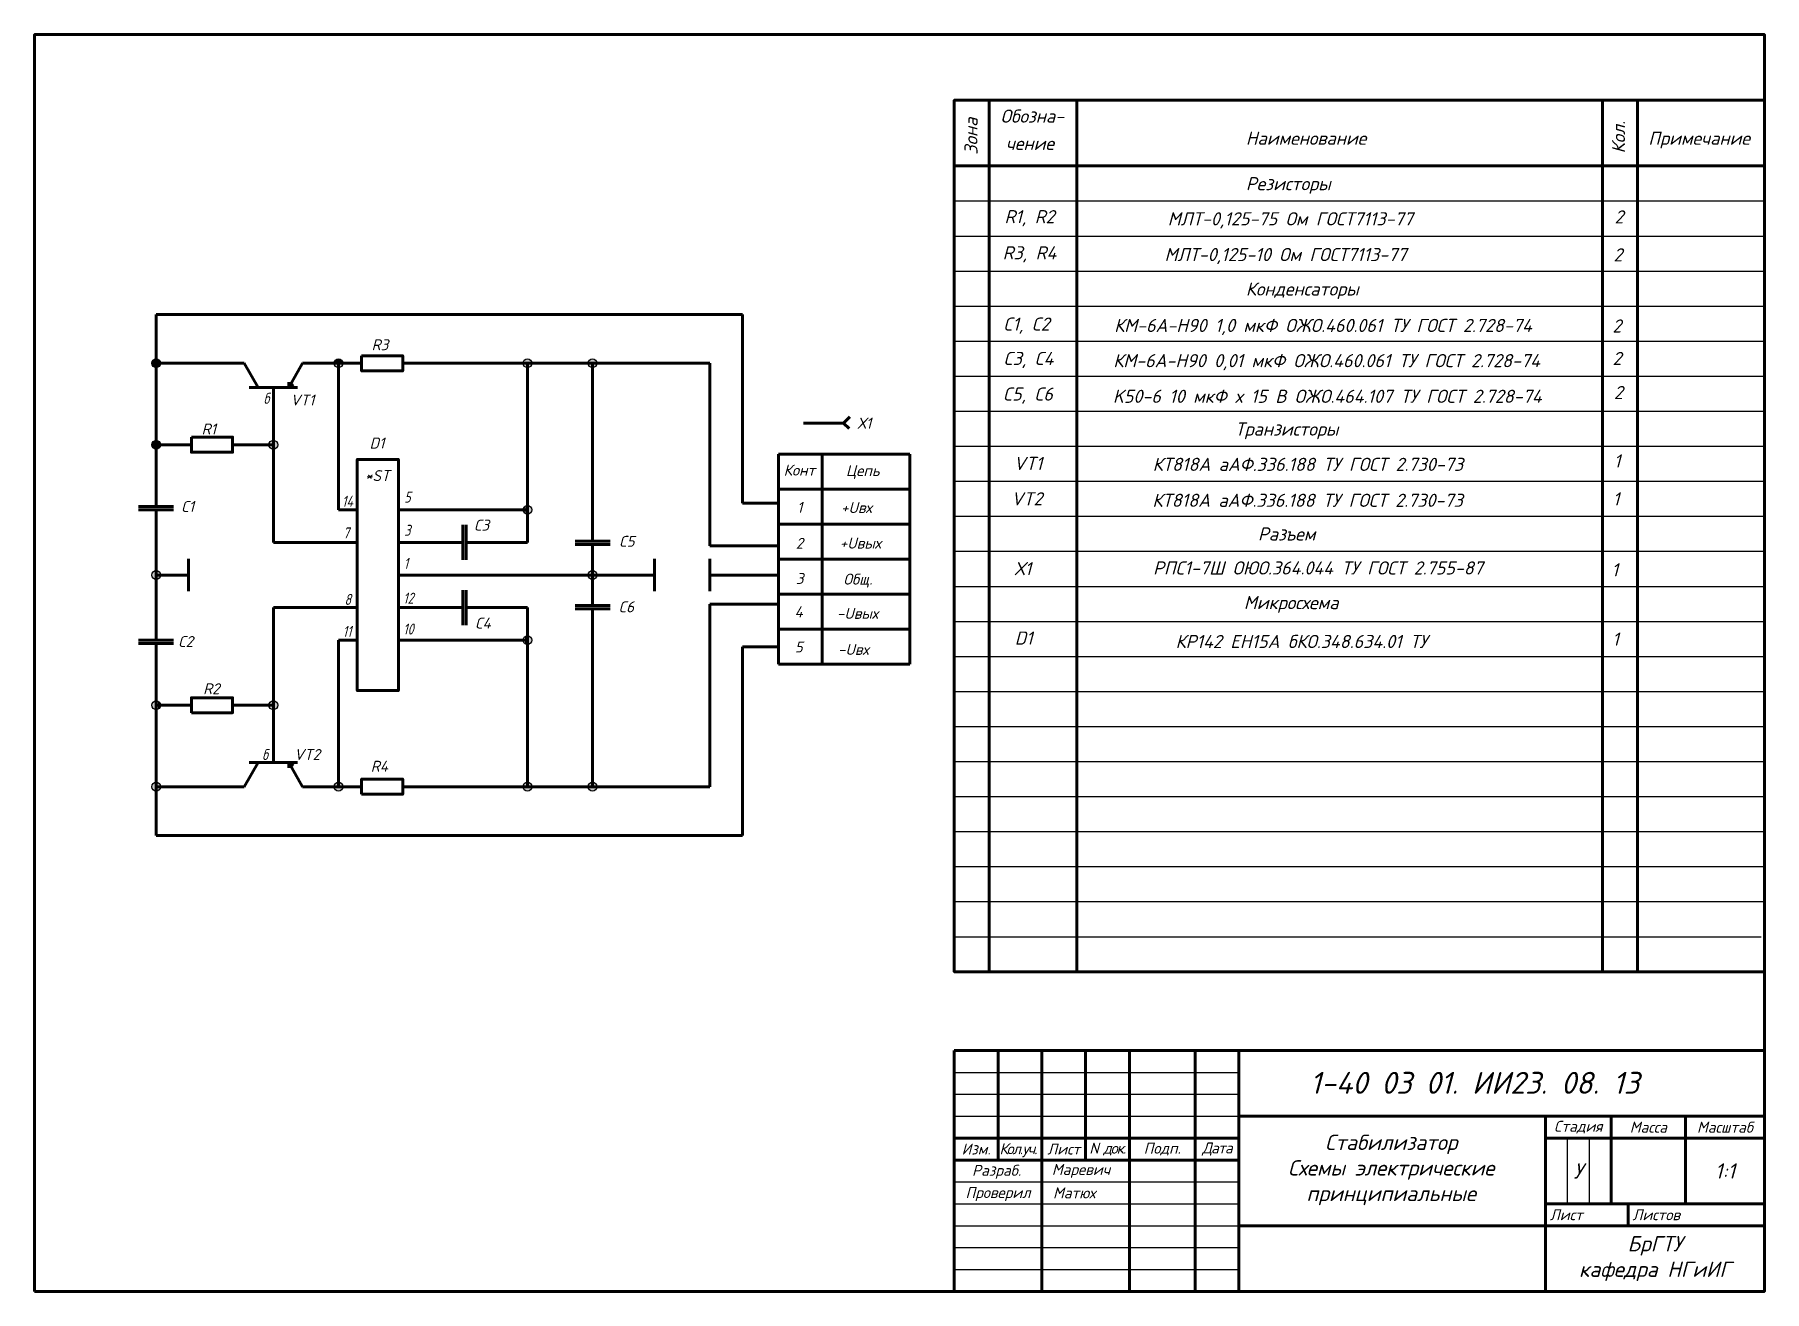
# Model space of a CAD drawing. Header units: millimetres. Extents: x -42603 to -42208, y 32006 to 32293.
import ezdxf

# ---------------------------------------------------------------- set-up
doc = ezdxf.new("R2010")
doc.units = ezdxf.units.MM
doc.header["$LTSCALE"] = 0.5
doc.styles.add('GOST-2.304_Type-B', font='isocpeui.ttf')
doc.styles.add('style3', font='isocpeur.ttf', dxfattribs={"width": 0.8, "oblique": 15})
doc.styles.add('Аннотативный', font='arial.ttf')

msp = doc.modelspace()

# ---------------------------------------------------------------- hatches: boundary and pattern name
h = msp.add_hatch()
h.set_pattern_fill('ANGLE', color=256)
h.set_pattern_definition([(0, (50.6684, 18.483), (0, 6.985), [5.08, -1.905]), (90, (50.6684, 18.483), (-6.985, 4e-16), [5.08, -1.905])])
h.paths.add_polyline_path([(-42576.72, 32218.02, 1), (-42574.72, 32218.02, 1)])
h = msp.add_hatch(color=256)
h.dxf.hatch_style = 1
h.paths.add_polyline_path([(-42574.72, 32218.02), (-42575.72, 32218.02), (-42575.72, 32217.02, 0.414214)])
h.paths.add_polyline_path([(-42575.72, 32219.02), (-42575.72, 32218.02), (-42574.72, 32218.02, 0.414214)])
h.paths.add_polyline_path([(-42575.72, 32218.02), (-42575.72, 32219.02, 0.414214), (-42576.72, 32218.02, 0.414214), (-42575.72, 32217.02)])
h = msp.add_hatch(color=256)
h.dxf.hatch_style = 1
h.paths.add_polyline_path([(-42533.08, 32218.02), (-42534.08, 32218.02), (-42534.08, 32217.02, 0.414214)])
h.paths.add_polyline_path([(-42534.08, 32218.02), (-42535.08, 32218.02, 0.414214), (-42534.08, 32217.02)])
h.paths.add_polyline_path([(-42547.95, 32199.42, 0.414214), (-42548.95, 32200.42), (-42548.95, 32198.42, 0.414214)])
h.paths.add_polyline_path([(-42548.95, 32200.42, 0.414214), (-42549.95, 32199.42), (-42548.95, 32199.42)])
h.paths.add_polyline_path([(-42548.95, 32199.42), (-42549.95, 32199.42, 0.414214), (-42548.95, 32198.42)])
h.paths.add_polyline_path([(-42575.72, 32170.67), (-42575.72, 32169.67), (-42574.72, 32169.67, 0.414214)])
h.paths.add_polyline_path([(-42575.72, 32169.67), (-42575.72, 32170.67, 0.414214), (-42576.72, 32169.67, 0.414214), (-42575.72, 32168.67)])
h.paths.add_polyline_path([(-42574.72, 32169.67), (-42575.72, 32169.67), (-42575.72, 32168.67, 0.414214)])
h = msp.add_hatch()
h.set_pattern_fill('ANGLE', color=256)
h.set_pattern_definition([(0, (47.362, -5.045), (0, 6.985), [5.08, -1.905]), (90, (47.362, -5.045), (-6.985, 4e-16), [5.08, -1.905])])
h.paths.add_polyline_path([(-42535.08, 32218.02, 1), (-42533.08, 32218.02, 1)])
h = msp.add_hatch(color=256)
h.dxf.hatch_style = 1
h.paths.add_polyline_path([(-42535.08, 32218.02), (-42533.08, 32218.02, 1)])
h = msp.add_hatch()
h.set_pattern_fill('ANGLE', color=256)
h.set_pattern_definition([(0, (53.2686, -15.2954), (0, 6.985), [5.08, -1.905]), (90, (53.2686, -15.2954), (-6.985, 4e-16), [5.08, -1.905])])
h.paths.add_polyline_path([(-42491.94, 32218.02, 1), (-42489.94, 32218.02, 1)])
h = msp.add_hatch(color=256)
h.dxf.hatch_style = 1
h.paths.add_polyline_path([(-42489.94, 32218.02), (-42490.94, 32218.02), (-42490.94, 32217.02, 0.414214)])
h.paths.add_polyline_path([(-42491.94, 32218.02), (-42489.94, 32218.02, 1)])
h.paths.add_polyline_path([(-42490.94, 32218.02), (-42491.94, 32218.02, 0.414214), (-42490.94, 32217.02)])
h.paths.add_polyline_path([(-42475.06, 32218.02), (-42476.06, 32218.02), (-42476.06, 32217.02, 0.414214)])
h.paths.add_polyline_path([(-42477.06, 32218.02), (-42475.06, 32218.02, 1)])
h.paths.add_polyline_path([(-42476.06, 32218.02), (-42477.06, 32218.02, 0.414214), (-42476.06, 32217.02)])
h = msp.add_hatch()
h.set_pattern_fill('ANGLE', color=256)
h.set_pattern_definition([(0, (54.201, -35.641), (0, 6.985), [5.08, -1.905]), (90, (54.201, -35.641), (-6.985, 4e-16), [5.08, -1.905])])
h.paths.add_polyline_path([(-42477.06, 32218.02, 1), (-42475.06, 32218.02, 1)])
h = msp.add_hatch()
h.set_pattern_fill('ANGLE', color=256)
h.set_pattern_definition([(0, (12.401, -5.129), (0, 6.985), [5.08, -1.905]), (90, (12.401, -5.129), (-6.985, 4e-16), [5.08, -1.905])])
h.paths.add_polyline_path([(-42576.72, 32199.42, 1), (-42574.72, 32199.42, 1)])
h = msp.add_hatch(color=256)
h.dxf.hatch_style = 1
h.paths.add_polyline_path([(-42575.72, 32200.42, 0.414214), (-42576.72, 32199.42, 0.414214), (-42575.72, 32198.42)])
h.paths.add_polyline_path([(-42574.72, 32199.42), (-42575.72, 32199.42), (-42575.72, 32198.42, 0.414214)])
h.paths.add_polyline_path([(-42575.72, 32200.42), (-42575.72, 32199.42), (-42574.72, 32199.42, 0.414214)])
h = msp.add_hatch()
h.set_pattern_fill('ANGLE', color=256)
h.set_pattern_definition([(0, (48.45, -0.541), (0, 6.985), [5.08, -1.905]), (90, (48.45, -0.541), (-6.985, 4e-16), [5.08, -1.905])])
h.paths.add_polyline_path([(-42549.95, 32199.42, 1), (-42547.95, 32199.42, 1)])
h = msp.add_hatch()
h.set_pattern_fill('ANGLE', color=256)
h.set_pattern_definition([(0, (47.207, -10.947), (0, 6.985), [5.08, -1.905]), (90, (47.207, -10.947), (-6.985, 4e-16), [5.08, -1.905])])
h.paths.add_polyline_path([(-42491.94, 32184.55, 1), (-42489.94, 32184.55, 1)])
h = msp.add_hatch(color=256)
h.dxf.hatch_style = 1
h.paths.add_polyline_path([(-42489.94, 32154.8, 0.414214), (-42490.94, 32155.8), (-42490.94, 32153.8, 0.414214)])
h.paths.add_polyline_path([(-42490.94, 32155.8, 0.414214), (-42491.94, 32154.8), (-42490.94, 32154.8)])
h.paths.add_polyline_path([(-42490.94, 32154.8), (-42491.94, 32154.8, 0.414214), (-42490.94, 32153.8)])
h.paths.add_polyline_path([(-42475.06, 32169.67), (-42476.06, 32169.67), (-42476.06, 32168.67, 0.414214)])
h.paths.add_polyline_path([(-42476.06, 32170.67), (-42476.06, 32169.67), (-42475.06, 32169.67, 0.414214)])
h.paths.add_polyline_path([(-42476.06, 32170.67, 0.414214), (-42477.06, 32169.67), (-42476.06, 32169.67)])
h.paths.add_polyline_path([(-42476.06, 32169.67), (-42477.06, 32169.67, 0.414214), (-42476.06, 32168.67)])
h.paths.add_polyline_path([(-42490.94, 32185.55), (-42490.94, 32183.55, 0.414214), (-42489.94, 32184.55, 0.414214)])
h.paths.add_polyline_path([(-42490.94, 32185.55, 0.414214), (-42491.94, 32184.55), (-42490.94, 32184.55)])
h.paths.add_polyline_path([(-42490.94, 32184.55), (-42491.94, 32184.55, 0.414214), (-42490.94, 32183.55)])
h = msp.add_hatch()
h.set_pattern_fill('ANGLE', color=256)
h.set_pattern_definition([(0, (65.833, -0.208), (0, 6.985), [5.08, -1.905]), (90, (65.833, -0.208), (-6.985, 4e-16), [5.08, -1.905])])
h.paths.add_polyline_path([(-42574.72, 32169.67, 1), (-42576.72, 32169.67, 1)])
h = msp.add_hatch()
h.set_pattern_fill('ANGLE', color=256)
h.set_pattern_definition([(0, (46.896, -34.243), (0, 6.985), [5.08, -1.905]), (90, (46.896, -34.243), (-6.985, 4e-16), [5.08, -1.905])])
h.paths.add_polyline_path([(-42477.06, 32169.67, 1), (-42475.06, 32169.67, 1)])
h = msp.add_hatch()
h.set_pattern_fill('ANGLE', color=256)
h.set_pattern_definition([(0, (47.362, -27.4095), (0, 6.985), [5.08, -1.905]), (90, (47.362, -27.4095), (-6.985, 4e-16), [5.08, -1.905])])
h.paths.add_polyline_path([(-42489.94, 32154.8, 1), (-42491.94, 32154.8, 1)])
h = msp.add_hatch()
h.set_pattern_fill('ANGLE', color=256)
h.set_pattern_definition([(0, (54.357, -28.341), (0, 6.985), [5.08, -1.905]), (90, (54.357, -28.341), (-6.985, 4e-16), [5.08, -1.905])])
h.paths.add_polyline_path([(-42574.72, 32139.92, 1), (-42576.72, 32139.92, 1)])
h = msp.add_hatch(color=256)
h.dxf.hatch_style = 1
h.paths.add_polyline_path([(-42574.72, 32139.92), (-42575.72, 32139.92), (-42575.72, 32138.92, 0.414214)])
h.paths.add_polyline_path([(-42575.72, 32140.92), (-42575.72, 32139.92), (-42574.72, 32139.92, 0.414214)])
h.paths.add_polyline_path([(-42575.72, 32139.92), (-42575.72, 32140.92, 0.414214), (-42576.72, 32139.92, 0.414214), (-42575.72, 32138.92)])
h.paths.add_polyline_path([(-42547.95, 32139.92, 0.414214), (-42548.95, 32140.92), (-42548.95, 32138.92, 0.414214)])
h.paths.add_polyline_path([(-42548.95, 32140.92, 0.414214), (-42549.95, 32139.92), (-42548.95, 32139.92)])
h.paths.add_polyline_path([(-42548.95, 32139.92), (-42549.95, 32139.92, 0.414214), (-42548.95, 32138.92)])
h.paths.add_polyline_path([(-42574.72, 32121.33), (-42575.72, 32121.33), (-42575.72, 32120.33, 0.414214)])
h.paths.add_polyline_path([(-42575.72, 32122.33), (-42575.72, 32121.33), (-42574.72, 32121.33, 0.414214)])
h.paths.add_polyline_path([(-42575.72, 32121.33), (-42575.72, 32122.33, 0.414214), (-42576.72, 32121.33, 0.414214), (-42575.72, 32120.33)])
h.paths.add_polyline_path([(-42533.08, 32121.33), (-42535.08, 32121.33, 1)])
h.paths.add_polyline_path([(-42534.08, 32122.33), (-42534.08, 32121.33), (-42533.08, 32121.33, 0.414214)])
h.paths.add_polyline_path([(-42534.08, 32122.33, 0.414214), (-42535.08, 32121.33), (-42534.08, 32121.33)])
h.paths.add_polyline_path([(-42475.06, 32121.33), (-42477.06, 32121.33, 1)])
h.paths.add_polyline_path([(-42476.06, 32122.33), (-42476.06, 32121.33), (-42475.06, 32121.33, 0.414214)])
h.paths.add_polyline_path([(-42476.06, 32122.33, 0.414214), (-42477.06, 32121.33), (-42476.06, 32121.33)])
h.paths.add_polyline_path([(-42490.94, 32122.33), (-42490.94, 32121.33), (-42489.94, 32121.33, 0.414214)])
h.paths.add_polyline_path([(-42489.94, 32121.33), (-42490.94, 32121.33), (-42491.94, 32121.33, 1)])
h.paths.add_polyline_path([(-42490.94, 32122.33, 0.414214), (-42491.94, 32121.33), (-42490.94, 32121.33)])
h = msp.add_hatch()
h.set_pattern_fill('ANGLE', color=256)
h.set_pattern_definition([(0, (53.424, -4.2684), (0, 6.985), [5.08, -1.905]), (90, (53.424, -4.2684), (-6.985, 4e-16), [5.08, -1.905])])
h.paths.add_polyline_path([(-42547.95, 32139.92, 1), (-42549.95, 32139.92, 1)])
h = msp.add_hatch()
h.set_pattern_fill('ANGLE', color=256)
h.set_pattern_definition([(0, (46.585, -42.0085), (0, 6.985), [5.08, -1.905]), (90, (46.585, -42.0085), (-6.985, 4e-16), [5.08, -1.905])])
h.paths.add_polyline_path([(-42593.97, 32127.87, 1), (-42595.97, 32127.87, 1)])
h = msp.add_hatch()
h.set_pattern_fill('ANGLE', color=256)
h.set_pattern_definition([(0, (54.6675, -22.284), (0, 6.985), [5.08, -1.905]), (90, (54.6675, -22.284), (-6.985, 4e-16), [5.08, -1.905])])
h.paths.add_polyline_path([(-42574.72, 32121.33, 1), (-42576.72, 32121.33, 1)])
h = msp.add_hatch()
h.set_pattern_fill('ANGLE', color=256)
h.set_pattern_definition([(0, (53.8904, -8.7724), (0, 6.985), [5.08, -1.905]), (90, (53.8904, -8.7724), (-6.985, 4e-16), [5.08, -1.905])])
h.paths.add_polyline_path([(-42533.08, 32121.33, 1), (-42535.08, 32121.33, 1)])
h = msp.add_hatch()
h.set_pattern_fill('ANGLE', color=256)
h.set_pattern_definition([(0, (46.896, -20.11), (0, 6.985), [5.08, -1.905]), (90, (46.896, -20.11), (-6.985, 4e-16), [5.08, -1.905])])
h.paths.add_polyline_path([(-42489.94, 32121.33, 1), (-42491.94, 32121.33, 1)])
h = msp.add_hatch()
h.set_pattern_fill('ANGLE', color=256)
h.set_pattern_definition([(0, (53.8904, -42.164), (0, 6.985), [5.08, -1.905]), (90, (53.8904, -42.164), (-6.985, 4e-16), [5.08, -1.905])])
h.paths.add_polyline_path([(-42475.06, 32121.33, 1), (-42477.06, 32121.33, 1)])

# ---------------------------------------------------------------- linework, layer by layer
for p, q in [((-42208.47, 32293.08), (-42393.47, 32293.08)), ((-42548.95, 32199.42), (-42548.95, 32212.52)), ((-42548.95, 32212.52), (-42548.95, 32208.11)), ((-42537.43, 32121.33), (-42542.27, 32121.33))]:
    msp.add_line(p, q)
at = {"lineweight": 60}
for p, q in [((-42575.72, 32229.17), (-42441.85, 32229.17)), ((-42575.72, 32229.17), (-42575.72, 32185.3)), ((-42441.85, 32229.17), (-42441.85, 32186.06)), ((-42575.72, 32218.02), (-42555.63, 32218.02)), ((-42552.45, 32212.52), (-42555.63, 32218.02)), ((-42545.45, 32212.52), (-42542.27, 32218.02)), ((-42542.27, 32218.02), (-42528.79, 32218.02)), ((-42534.08, 32218.02), (-42534.08, 32184.55)), ((-42519.41, 32218.02), (-42449.29, 32218.02)), ((-42490.94, 32218.02), (-42490.94, 32177.11)), ((-42476.06, 32218.02), (-42476.06, 32177.39)), ((-42449.29, 32218.02), (-42449.29, 32176.37)), ((-42554.45, 32212.52), (-42543.45, 32212.52)), ((-42548.95, 32212.52), (-42548.95, 32177.11)), ((-42545.45, 32212.52), (-42545.45, 32213.7)), ((-42545.45, 32212.52), (-42544.35, 32213.15)), ((-42427.88, 32204.37), (-42418.73, 32204.37)), ((-42418.73, 32204.37), (-42417.34, 32205.76)), ((-42418.73, 32204.37), (-42417.47, 32203.11)), ((-42575.72, 32199.42), (-42567.64, 32199.42)), ((-42558.26, 32199.42), (-42548.95, 32199.42)), ((-42433.62, 32197.3), (-42423.62, 32197.3)), ((-42433.62, 32197.3), (-42433.62, 32189.3)), ((-42423.62, 32197.3), (-42403.62, 32197.3)), ((-42423.62, 32197.3), (-42423.62, 32149.3)), ((-42403.62, 32149.3), (-42403.62, 32197.3)), ((-42433.62, 32189.3), (-42433.62, 32181.3)), ((-42433.62, 32189.3), (-42403.62, 32189.3)), ((-42579.72, 32185.3), (-42571.72, 32185.3)), ((-42441.85, 32186.05), (-42433.52, 32186.05)), ((-42579.72, 32184.55), (-42571.72, 32184.55)), ((-42575.72, 32184.55), (-42575.72, 32169.67)), ((-42534.08, 32184.55), (-42529.79, 32184.55)), ((-42520.37, 32184.55), (-42490.94, 32184.55)), ((-42505.65, 32173.11), (-42505.65, 32181.11)), ((-42504.9, 32173.11), (-42504.9, 32181.11)), ((-42433.62, 32181.3), (-42433.62, 32173.3)), ((-42433.62, 32181.3), (-42403.62, 32181.3)), ((-42548.95, 32177.11), (-42529.79, 32177.11)), ((-42520.37, 32177.11), (-42505.65, 32177.11)), ((-42504.9, 32177.11), (-42490.94, 32177.11)), ((-42480.06, 32177.39), (-42472.06, 32177.39)), ((-42568.29, 32165.96), (-42568.29, 32173.39)), ((-42568.29, 32169.67), (-42568.29, 32173.39)), ((-42568.29, 32173.39), (-42568.29, 32165.96)), ((-42480.06, 32176.64), (-42472.06, 32176.64)), ((-42476.06, 32176.64), (-42476.06, 32169.67)), ((-42461.94, 32165.96), (-42461.94, 32173.39)), ((-42461.94, 32173.39), (-42461.94, 32165.96)), ((-42449.29, 32176.37), (-42433.52, 32176.37)), ((-42449.29, 32165.96), (-42449.29, 32173.39)), ((-42449.29, 32173.39), (-42449.29, 32165.96)), ((-42433.62, 32173.3), (-42433.62, 32165.3)), ((-42433.62, 32173.3), (-42403.62, 32173.3)), ((-42575.72, 32169.67), (-42568.29, 32169.67)), ((-42575.72, 32154.8), (-42575.72, 32169.67)), ((-42575.72, 32169.67), (-42568.29, 32169.67)), ((-42568.29, 32169.67), (-42568.29, 32165.96)), ((-42520.37, 32169.67), (-42461.94, 32169.67)), ((-42520.37, 32169.67), (-42461.94, 32169.67)), ((-42476.06, 32162.7), (-42476.06, 32169.67)), ((-42449.29, 32169.67), (-42433.52, 32169.67)), ((-42449.29, 32169.67), (-42433.52, 32169.67)), ((-42505.65, 32166.24), (-42505.65, 32158.24)), ((-42504.9, 32166.24), (-42504.9, 32158.24)), ((-42433.62, 32165.3), (-42433.62, 32157.3)), ((-42433.62, 32165.3), (-42403.62, 32165.3)), ((-42548.95, 32126.83), (-42548.95, 32162.24)), ((-42548.95, 32162.24), (-42529.79, 32162.24)), ((-42520.37, 32162.24), (-42505.65, 32162.24)), ((-42504.9, 32162.24), (-42490.94, 32162.24)), ((-42490.94, 32121.33), (-42490.94, 32162.24)), ((-42480.06, 32162.7), (-42472.06, 32162.7)), ((-42480.06, 32161.95), (-42472.06, 32161.95)), ((-42476.06, 32121.33), (-42476.06, 32161.95)), ((-42449.29, 32121.33), (-42449.29, 32162.98)), ((-42449.29, 32162.98), (-42433.52, 32162.98)), ((-42433.62, 32157.3), (-42433.62, 32149.3)), ((-42433.62, 32157.3), (-42403.62, 32157.3)), ((-42579.72, 32154.8), (-42571.72, 32154.8)), ((-42579.72, 32154.05), (-42571.72, 32154.05)), ((-42575.72, 32110.17), (-42575.72, 32154.05)), ((-42534.08, 32121.33), (-42534.08, 32154.8)), ((-42534.08, 32154.8), (-42529.79, 32154.8)), ((-42520.37, 32154.8), (-42490.94, 32154.8)), ((-42441.85, 32110.17), (-42441.85, 32153.29)), ((-42441.85, 32153.29), (-42433.52, 32153.29)), ((-42433.62, 32149.3), (-42423.62, 32149.3)), ((-42423.62, 32149.3), (-42403.62, 32149.3)), ((-42575.72, 32139.92), (-42567.64, 32139.92)), ((-42558.26, 32139.92), (-42548.95, 32139.92)), ((-42548.95, 32139.92), (-42548.95, 32126.83)), ((-42548.95, 32126.83), (-42548.95, 32131.24)), ((-42552.45, 32126.83), (-42555.63, 32121.33)), ((-42554.45, 32126.83), (-42543.45, 32126.83)), ((-42545.45, 32126.83), (-42542.27, 32121.33)), ((-42545.45, 32126.83), (-42544.35, 32126.2)), ((-42545.45, 32126.83), (-42545.45, 32125.64)), ((-42575.72, 32121.33), (-42557.63, 32121.33)), ((-42555.63, 32121.33), (-42560.4, 32121.33)), ((-42542.27, 32121.33), (-42528.79, 32121.33)), ((-42519.41, 32121.33), (-42449.29, 32121.33)), ((-42208.47, 32116.08), (-42208.47, 32061.08)), ((-42575.72, 32110.17), (-42441.85, 32110.17)), ((-42393.47, 32061.08), (-42208.47, 32061.08))]:
    msp.add_line(p, q, dxfattribs=at)
at = {"linetype": 'Continuous'}
for p, q in [((-42208.55, 32079.11), (-42208.55, 32068.92)), ((-42393.47, 32056.08), (-42328.47, 32056.08)), ((-42393.47, 32051.08), (-42328.47, 32051.08)), ((-42393.47, 32046.08), (-42328.47, 32046.08)), ((-42253.47, 32041.08), (-42253.47, 32026.08)), ((-42248.47, 32041.08), (-42248.47, 32026.08)), ((-42393.47, 32031.08), (-42328.47, 32031.08)), ((-42393.47, 32026.08), (-42328.47, 32026.08)), ((-42393.47, 32021.08), (-42328.47, 32021.08)), ((-42393.47, 32016.08), (-42328.47, 32016.08)), ((-42393.47, 32011.08), (-42328.47, 32011.08))]:
    msp.add_line(p, q, dxfattribs=at)
at = {"linetype": 'Continuous', "lineweight": 60}
for p, q in [((-42393.47, 32061.08), (-42208.47, 32061.08)), ((-42393.47, 32061.08), (-42393.47, 32006.08)), ((-42383.47, 32061.08), (-42383.47, 32036.08)), ((-42373.47, 32061.08), (-42373.47, 32006.08)), ((-42363.47, 32061.08), (-42363.47, 32036.08)), ((-42353.47, 32061.08), (-42353.47, 32006.08)), ((-42338.47, 32061.08), (-42338.47, 32006.08)), ((-42328.47, 32061.08), (-42328.47, 32006.08)), ((-42208.47, 32061.08), (-42208.47, 32006.08)), ((-42328.47, 32046.08), (-42208.47, 32046.08)), ((-42258.47, 32046.08), (-42258.47, 32006.08)), ((-42243.47, 32046.08), (-42243.47, 32026.08)), ((-42226.47, 32046.08), (-42226.47, 32026.08)), ((-42393.47, 32041.08), (-42328.47, 32041.08)), ((-42258.47, 32041.08), (-42208.47, 32041.08)), ((-42393.47, 32036.08), (-42328.47, 32036.08)), ((-42258.47, 32026.08), (-42208.47, 32026.08)), ((-42239.6, 32026.08), (-42239.6, 32021.08)), ((-42328.47, 32021.08), (-42208.47, 32021.08)), ((-42393.47, 32006.08), (-42208.47, 32006.08))]:
    msp.add_line(p, q, dxfattribs=at)
at = {"lineweight": 60}
for points in [[(-42603.47, 32006.08), (-42603.47, 32293.08), (-42208.47, 32293.08), (-42208.47, 32006.08), (-42603.47, 32006.08)], [(-42208.47, 32278.08), (-42393.47, 32278.08), (-42393.47, 32079.08)], [(-42393.47, 32278.08), (-42393.47, 32087.08)], [(-42385.47, 32278.08), (-42385.47, 32079.08)], [(-42365.47, 32278.08), (-42365.47, 32079.08)], [(-42245.47, 32278.08), (-42245.47, 32079.08)], [(-42237.47, 32278.08), (-42237.47, 32079.08)], [(-42208.47, 32263.08), (-42393.47, 32263.08)], [(-42393.47, 32263.08), (-42209.19, 32263.08)], [(-42529.79, 32169.67), (-42529.79, 32196.06), (-42520.37, 32196.06), (-42520.37, 32169.67)], [(-42529.79, 32169.67), (-42529.79, 32143.29), (-42520.37, 32143.29), (-42520.37, 32169.67)], [(-42208.47, 32079.08), (-42393.47, 32079.08), (-42393.47, 32087.08)], [(-42393.47, 32079.08), (-42209.19, 32079.08)]]:
    msp.add_lwpolyline(points, dxfattribs=at)
at = {"linetype": 'Continuous'}
for points in [[(-42393.47, 32278.08), (-42209.19, 32278.08)], [(-42393.47, 32255.08), (-42208.47, 32255.08)], [(-42393.47, 32247.08), (-42208.47, 32247.08)], [(-42393.47, 32239.08), (-42208.47, 32239.08)], [(-42393.47, 32231.08), (-42208.47, 32231.08)], [(-42393.47, 32223.08), (-42208.47, 32223.08)], [(-42393.47, 32215.08), (-42208.47, 32215.08)], [(-42393.47, 32207.08), (-42208.47, 32207.08)], [(-42393.47, 32199.08), (-42208.47, 32199.08)], [(-42393.47, 32191.08), (-42208.47, 32191.08)], [(-42393.47, 32183.08), (-42208.47, 32183.08)], [(-42393.47, 32175.08), (-42208.47, 32175.08)], [(-42393.47, 32167.08), (-42208.47, 32167.08)], [(-42393.47, 32159.08), (-42208.47, 32159.08)], [(-42393.47, 32151.08), (-42208.47, 32151.08)], [(-42393.47, 32143.08), (-42208.47, 32143.08)], [(-42393.47, 32135.08), (-42208.47, 32135.08)], [(-42393.47, 32127.08), (-42208.47, 32127.08)], [(-42393.47, 32119.08), (-42208.47, 32119.08)], [(-42393.47, 32111.08), (-42208.47, 32111.08)], [(-42393.47, 32103.08), (-42208.47, 32103.08)], [(-42393.47, 32095.08), (-42208.47, 32095.08)], [(-42393.47, 32087.08), (-42209.19, 32087.08)]]:
    msp.add_lwpolyline(points, dxfattribs=at)
at = {"lineweight": 60}
for points in [[(-42528.79, 32219.74), (-42519.41, 32219.74), (-42519.41, 32216.29), (-42528.79, 32216.29)], [(-42567.64, 32201.15), (-42558.26, 32201.15), (-42558.26, 32197.7), (-42567.64, 32197.7)], [(-42567.64, 32138.2), (-42558.26, 32138.2), (-42558.26, 32141.65), (-42567.64, 32141.65)], [(-42528.79, 32119.6), (-42519.41, 32119.6), (-42519.41, 32123.06), (-42528.79, 32123.06)]]:
    msp.add_lwpolyline(points, close=True, dxfattribs=at)
for centre in [(-42575.72, 32218.02), (-42534.08, 32218.02), (-42490.94, 32218.02), (-42476.06, 32218.02), (-42575.72, 32199.42), (-42548.95, 32199.42), (-42490.94, 32184.55), (-42575.72, 32169.67), (-42476.06, 32169.67), (-42490.94, 32154.8), (-42575.72, 32139.92), (-42548.95, 32139.92), (-42575.72, 32121.33), (-42534.08, 32121.33), (-42490.94, 32121.33), (-42476.06, 32121.33)]:
    msp.add_circle(centre, 1)

# ---------------------------------------------------------------- texts
at = {"linetype": 'Continuous', "style": 'style3', "oblique": 15}
for s, p in [('Обозна-', (-42382.88, 32272.96)), ('чение', (-42381.69, 32266.73)), ('Наименование', (-42326.88, 32267.91)), ('Примечание', (-42234.98, 32267.91))]:
    msp.add_text(s, height=3, dxfattribs=at).set_placement(p)
for s, p in [('Зона', (-42388.14, 32265.65)), ('Кол.', (-42240.28, 32265.94))]:
    msp.add_text(s, height=3, rotation=90, dxfattribs=at).set_placement(p)
at = {"color": 1, "linetype": 'Continuous', "style": 'style3', "oblique": 15}
for s, p in [('Резисторы', (-42326.88, 32257.53)), ('R1, R2', (-42381.99, 32250)), ('МЛТ-0,125-75 Ом ГОСТ7113-77', (-42344.72, 32249.51)), ('2', (-42242.69, 32249.95)), ('R3, R4', (-42382.41, 32241.75)), ('МЛТ-0,125-10 Ом ГОСТ7113-77', (-42345.45, 32241.35)), ('2', (-42242.95, 32241.28)), ('Конденсаторы', (-42326.88, 32233.48)), ('C1, С2', (-42382.33, 32225.47)), ('КM-6А-Н90 1,0 мкФ ОЖО.460.061 ТУ ГОСТ 2.728-74  ', (-42356.95, 32225.16)), ('2', (-42243.18, 32225.04)), ('C3, С4', (-42382.28, 32217.62)), ('2', (-42243.15, 32217.62)), ('КM-6А-Н90 0,01 мкФ ОЖО.460.061 ТУ ГОСТ 2.728-74  ', (-42357.16, 32217.12)), ('C5, С6', (-42382.41, 32209.49)), ('2', (-42242.83, 32209.85)), ('K50-6 10 мкФ х 15 В ОЖО.464.107 ТУ ГОСТ 2.728-74  ', (-42357.23, 32208.98)), ('Транзисторы', (-42329.34, 32201.49)), ('VT1', (-42379.9, 32193.65)), ('КТ818А аАФ.336.188 ТУ ГОСТ 2.730-73  ', (-42348.16, 32193.44)), ('1', (-42242.83, 32194.22)), ('VT2', (-42380.45, 32185.57)), ('КТ818А аАФ.336.188 ТУ ГОСТ 2.730-73  ', (-42348.23, 32185.23)), ('1', (-42243.08, 32185.55)), ('Разъем', (-42324.12, 32177.54)), ('РПС1-7Ш ОЮО.364.044 ТУ ГОСТ 2.755-87', (-42348.06, 32169.78)), ('Х1', (-42379.7, 32169.62)), ('1', (-42243.36, 32169.36)), ('Микросхема', (-42327.34, 32161.87)), ('D1', (-42379.64, 32153.77)), ('КР142 ЕН15А бКО.348.634.01 ТУ', (-42342.93, 32152.99)), ('1', (-42243.2, 32153.54))]:
    msp.add_text(s, height=3, dxfattribs=at).set_placement(p)
at = {"char_height": 2.5}
for s, insert, width, attachment_point, style in [('{\\fISOCPEUR|b0|i1|c0|p34;R\\fISOCPEUR|b0|i1|c204|p34;3}', (-42526.51, 32223.5), 4.7559, 1, 'Аннотативный'), ('б', (-42549.87, 32211.27), 4.7559, 3, 'style3'), ('{\\fISOCPEUR|b0|i1|c0|p34;VT\\fISOCPEUR|b0|i1|c204|p34;1}', (-42539.57, 32210.88), 4.7559, 3, 'Аннотативный'), ('{\\fISOCPEUR|b0|i1|c204|p34;Х1}', (-42415.57, 32205.59), 10.6542, 1, 'Аннотативный'), ('{\\fISOCPEUR|b0|i1|c0|p34;R1}', (-42565.33, 32204.27), 4.7559, 1, 'Аннотативный'), ('{\\fISOCPEUR|b0|i1|c0|p34;D1}', (-42526.98, 32201.04), 4.7559, 1, 'Аннотативный'), ('{\\fISOCPEUR|b0|i1|c204|p34;*\\fISOCPEUR|b0|i1|c0|p34;ST}', (-42528.02, 32193.62), 4.7559, 1, 'Аннотативный'), ('{\\fISOCPEUR|b0|i1|c204|p34;Конт}', (-42432.42, 32194.87), 10.6542, 1, 'Аннотативный'), ('{\\fISOCPEUR|b0|i1|c204|p34;Цепь}', (-42418.2, 32194.77), 10.6542, 1, 'Аннотативный'), ('5', (-42519.05, 32188.7), 4.7559, 1, 'style3'), ('{\\fISOCPEUR|b0|i1|c204|p34;С\\fISOCPEUR|b0|i1|c0|p34;1}', (-42569.96, 32186.57), 4.7559, 1, 'Аннотативный'), ('14', (-42533.28, 32187.77), 4.7559, 1, 'style3'), ('\\pxqc;{\\fISOCPEUR|b0|i1|c204|p34;1}', (-42434.08, 32186.37), 10.6542, 1, 'Аннотативный'), ('{\\fISOCPEUR|b0|i1|c204|p34;+\\fISOCPEUR|b0|i1|c0|p34;U\\fISOCPEUR|b0|i1|c204|p34;вх}', (-42419.32, 32186.31), 10.6542, 1, 'Аннотативный'), ('3', (-42519.05, 32181.13), 4.7559, 1, 'style3'), ('{\\fISOCPEUR|b0|i1|c204|p34;С3}', (-42503.1, 32182.31), 4.7559, 1, 'Аннотативный'), ('7', (-42533.04, 32180.53), 4.7559, 1, 'style3'), ('{\\fISOCPEUR|b0|i1|c204|p34;С5}', (-42469.95, 32178.61), 4.7559, 1, 'Аннотативный'), ('\\pxqc;{\\fISOCPEUR|b0|i1|c204|p34;2}', (-42434.15, 32178.15), 10.6542, 1, 'Аннотативный'), ('{\\fISOCPEUR|b0|i1|c204|p34;+\\fISOCPEUR|b0|i1|c0|p34;U\\fISOCPEUR|b0|i1|c204|p34;вых}', (-42419.61, 32178.2), 10.6542, 1, 'Аннотативный'), ('1', (-42519.18, 32173.57), 4.7559, 1, 'style3'), ('\\pxqc;{\\fISOCPEUR|b0|i1|c204|p34;3}', (-42434.08, 32170.12), 10.6542, 1, 'Аннотативный'), ('{\\fISOCPEUR|b0|i1|c204|p34;Общ.}', (-42418.78, 32169.98), 10.6542, 1, 'Аннотативный'), ('8', (-42532.72, 32165.34), 4.7559, 1, 'style3'), ('12', (-42519.3, 32165.63), 4.7559, 1, 'style3'), ('{\\fISOCPEUR|b0|i1|c204|p34;С6}', (-42470.07, 32163.65), 4.7559, 1, 'Аннотативный'), ('\\pxqc;{\\fISOCPEUR|b0|i1|c204|p34;4}', (-42434.32, 32162.5), 10.6542, 1, 'Аннотативный'), ('{\\fISOCPEUR|b0|i1|c204|p34;-\\fISOCPEUR|b0|i1|c0|p34;U\\fISOCPEUR|b0|i1|c204|p34;вых}', (-42420.27, 32162.16), 10.6542, 1, 'Аннотативный'), ('11', (-42533.12, 32158.04), 4.7559, 1, 'style3'), ('10', (-42519.3, 32158.58), 4.7559, 1, 'style3'), ('{\\fISOCPEUR|b0|i1|c204|p34;С4}', (-42502.85, 32159.94), 4.7559, 1, 'Аннотативный'), ('{\\fISOCPEUR|b0|i1|c204|p34;С2}', (-42570.65, 32155.74), 4.7559, 1, 'Аннотативный'), ('\\pxqc;{\\fISOCPEUR|b0|i1|c204|p34;5}', (-42434.29, 32154.48), 10.6542, 1, 'Аннотативный'), ('{\\fISOCPEUR|b0|i1|c204|p34;-\\fISOCPEUR|b0|i1|c0|p34;U\\fISOCPEUR|b0|i1|c204|p34;вх}', (-42420.02, 32153.93), 10.6542, 1, 'Аннотативный'), ('{\\fISOCPEUR|b0|i1|c0|p34;R\\fISOCPEUR|b0|i1|c204|p34;2}', (-42564.98, 32144.95), 4.7559, 1, 'Аннотативный'), ('б', (-42551.5, 32129.93), 4.7559, 1, 'style3'), ('{\\fISOCPEUR|b0|i1|c0|p34;VT\\fISOCPEUR|b0|i1|c204|p34;2}', (-42544.21, 32129.93), 4.7559, 1, 'Аннотативный'), ('{\\fISOCPEUR|b0|i1|c0|p34;R\\fISOCPEUR|b0|i1|c204|p34;4}', (-42526.71, 32127.25), 4.7559, 1, 'Аннотативный')]:
    msp.add_mtext(s, dxfattribs=dict(at, insert=insert, width=width, attachment_point=attachment_point, style=style))
at = {"color": 1, "linetype": 'Continuous', "attachment_point": 5, "style": 'GOST-2.304_Type-B'}
for s, insert, char_height, width in [('1-40 03 01. ИИ23. 08. 13', (-42274.64, 32053.71), 5, 100.7852), ('Маревич', (-42364.51, 32033.58), 2.5, 18), ('Матюх', (-42366.09, 32028.58), 2.5, 18)]:
    msp.add_mtext(s, dxfattribs=dict(at, insert=insert, char_height=char_height, width=width))
at = {"linetype": 'Continuous', "style": 'GOST-2.304_Type-B'}
for s, insert, char_height, width, attachment_point in [('Стадия', (-42250.97, 32043.58), 2.5, 13, 5), ('Масса', (-42234.97, 32043.58), 2.5, 15, 5), ('Масштаб', (-42217.47, 32043.58), 2.5, 16, 5), ('Изм.', (-42388.47, 32038.58), 2.5, 8, 5), ('{\\T0.8;Кол.уч.}', (-42378.87, 32038.31), 2.5, 9, 5), ('Лист', (-42368.47, 32038.58), 2.5, 8, 5), ('{\\T0.8;N док.}', (-42358.47, 32038.58), 2.5, 9, 5), ('Подп.', (-42345.97, 32038.58), 2.5, 13, 5), ('{\\T0.9;Дата}', (-42333.47, 32038.58), 2.5, 8, 5), ('{\\C1;Стабилизатор\\P}Схемы электрические \\Pпринципиальные', (-42293.69, 32033.81), 3.5, 61.571, 5), ('Разраб.', (-42383.8, 32033.38), 2.5, 18, 5), ('У', (-42250.97, 32033.58), 3.5, 3, 5), ('1:1', (-42217.47, 32033.58), 3.5, 16, 5), ('Проверил', (-42383.47, 32028.31), 2.5, 18, 5), ('Лист', (-42257.47, 32023.58), 2.5, 16.8636, 4), ('Листов', (-42238.6, 32023.58), 2.5, 29.1364, 4), ('БрГТУ \\Pкафедра НГиИГ', (-42233.47, 32013.58), 3.5, 48, 5)]:
    msp.add_mtext(s, dxfattribs=dict(at, insert=insert, char_height=char_height, width=width, attachment_point=attachment_point))

doc.saveas('drawing.dxf')
